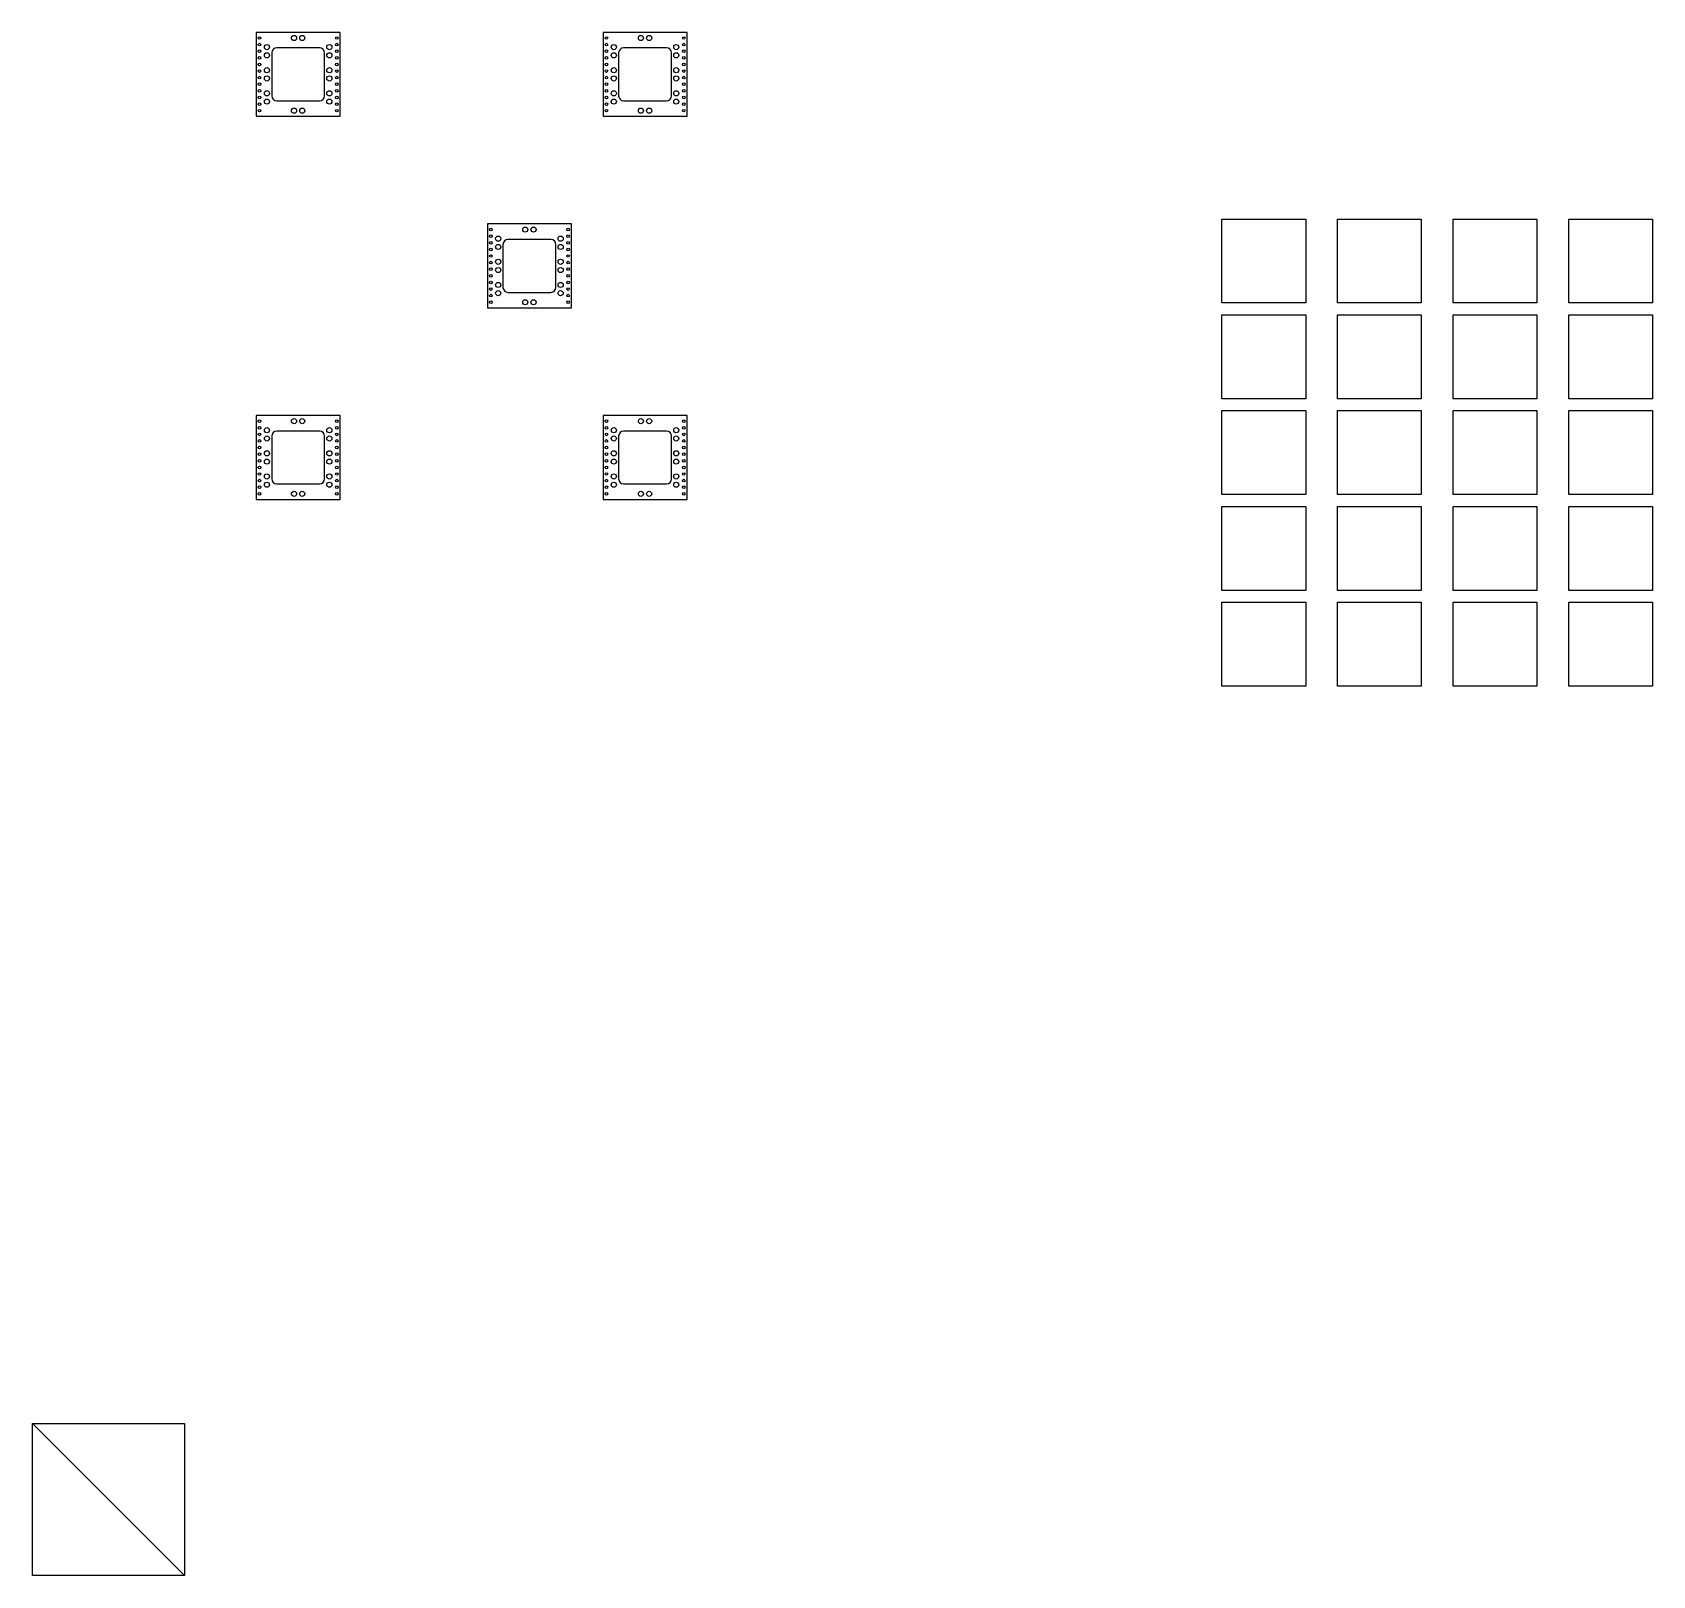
# Model space of a CAD drawing. Extents: x -65 to 1229, y -71 to 691.
# Drawn here: x 738.6 to 1229, y 223.7 to 690.9 of the extents above.
import ezdxf

# ---------------------------------------------------------------- set-up
doc = ezdxf.new("R2010")
doc.units = 0
doc.header["$MEASUREMENT"] = 0
doc.layers.get('0').update_dxf_attribs({"linetype": 'CONTINUOUS'})
doc.layers.add('ProjItem', color=7, linetype='CONTINUOUS')
doc.layers.add('theirs', color=2, linetype='CONTINUOUS')

msp = doc.modelspace()

# ---------------------------------------------------------------- linework, layer by layer
at = {"linetype": 'ByBlock'}
for points in [[(1098.62, 608.98), (1098.62, 634.38), (1124.02, 634.38), (1124.02, 608.98)], [(1133.62, 608.98), (1133.62, 634.38), (1159.02, 634.38), (1159.02, 608.98)], [(1168.62, 608.98), (1168.62, 634.38), (1194.02, 634.38), (1194.02, 608.98)], [(1203.62, 608.98), (1203.62, 634.38), (1229.02, 634.38), (1229.02, 608.98)], [(1098.62, 579.98), (1098.62, 605.38), (1124.02, 605.38), (1124.02, 579.98)], [(1133.62, 579.98), (1133.62, 605.38), (1159.02, 605.38), (1159.02, 579.98)], [(1168.62, 579.98), (1168.62, 605.38), (1194.02, 605.38), (1194.02, 579.98)], [(1203.62, 579.98), (1203.62, 605.38), (1229.02, 605.38), (1229.02, 579.98)], [(1098.62, 550.98), (1098.62, 576.38), (1124.02, 576.38), (1124.02, 550.98)], [(1133.62, 550.98), (1133.62, 576.38), (1159.02, 576.38), (1159.02, 550.98)], [(1168.62, 550.98), (1168.62, 576.38), (1194.02, 576.38), (1194.02, 550.98)], [(1203.62, 550.98), (1203.62, 576.38), (1229.02, 576.38), (1229.02, 550.98)], [(1098.62, 521.98), (1098.62, 547.38), (1124.02, 547.38), (1124.02, 521.98)], [(1133.62, 521.98), (1133.62, 547.38), (1159.02, 547.38), (1159.02, 521.98)], [(1168.62, 521.98), (1168.62, 547.38), (1194.02, 547.38), (1194.02, 521.98)], [(1203.62, 521.98), (1203.62, 547.38), (1229.02, 547.38), (1229.02, 521.98)], [(1098.62, 492.98), (1098.62, 518.38), (1124.02, 518.38), (1124.02, 492.98)], [(1133.62, 492.98), (1133.62, 518.38), (1159.02, 518.38), (1159.02, 492.98)], [(1168.62, 492.98), (1168.62, 518.38), (1194.02, 518.38), (1194.02, 492.98)], [(1203.62, 492.98), (1203.62, 518.38), (1229.02, 518.38), (1229.02, 492.98)]]:
    msp.add_lwpolyline(points, close=True, dxfattribs=at)
at = {"layer": 'ProjItem'}
for p, q in [((806.35, 690.9), (806.35, 665.5)), ((831.75, 690.9), (806.35, 690.9)), ((831.75, 665.5), (831.75, 690.9)), ((911.35, 690.9), (911.35, 665.5)), ((936.75, 690.9), (911.35, 690.9)), ((936.75, 665.5), (936.75, 690.9)), ((811.05, 684.7), (811.05, 671.7)), ((825.55, 686.2), (812.55, 686.2)), ((827.05, 671.7), (827.05, 684.7)), ((916.05, 684.7), (916.05, 671.7)), ((930.55, 686.2), (917.55, 686.2)), ((932.05, 671.7), (932.05, 684.7)), ((812.55, 670.2), (825.55, 670.2)), ((917.55, 670.2), (930.55, 670.2)), ((806.35, 665.5), (831.75, 665.5)), ((911.35, 665.5), (936.75, 665.5)), ((876.35, 632.9), (876.35, 607.5)), ((901.75, 632.9), (876.35, 632.9)), ((901.75, 607.5), (901.75, 632.9)), ((895.55, 628.2), (882.55, 628.2)), ((881.05, 626.7), (881.05, 613.7)), ((897.05, 613.7), (897.05, 626.7)), ((882.55, 612.2), (895.55, 612.2)), ((876.35, 607.5), (901.75, 607.5)), ((806.35, 574.9), (806.35, 549.5)), ((831.75, 574.9), (806.35, 574.9)), ((831.75, 549.5), (831.75, 574.9)), ((911.35, 574.9), (911.35, 549.5)), ((936.75, 574.9), (911.35, 574.9)), ((936.75, 549.5), (936.75, 574.9)), ((825.55, 570.2), (812.55, 570.2)), ((930.55, 570.2), (917.55, 570.2)), ((811.05, 568.7), (811.05, 555.7)), ((827.05, 555.7), (827.05, 568.7)), ((916.05, 568.7), (916.05, 555.7)), ((932.05, 555.7), (932.05, 568.7)), ((812.55, 554.2), (825.55, 554.2)), ((917.55, 554.2), (930.55, 554.2)), ((806.35, 549.5), (831.75, 549.5)), ((911.35, 549.5), (936.75, 549.5))]:
    msp.add_line(p, q, dxfattribs=at)
for centre, radius in [((807.35, 689.2), 0.4), ((807.35, 687.2), 0.4), ((809.6, 686.45), 0.78), ((817.8, 689.2), 0.78), ((820.3, 689.2), 0.78), ((828.5, 686.45), 0.78), ((830.75, 689.2), 0.4), ((830.75, 687.2), 0.4), ((912.35, 689.2), 0.4), ((912.35, 687.2), 0.4), ((914.6, 686.45), 0.78), ((922.8, 689.2), 0.78), ((925.3, 689.2), 0.78), ((933.5, 686.45), 0.78), ((935.75, 689.2), 0.4), ((935.75, 687.2), 0.4), ((807.35, 685.2), 0.4), ((807.35, 683.2), 0.4), ((809.6, 683.95), 0.78), ((828.5, 683.95), 0.78), ((830.75, 685.2), 0.4), ((830.75, 683.2), 0.4), ((912.35, 685.2), 0.4), ((912.35, 683.2), 0.4), ((914.6, 683.95), 0.78), ((933.5, 683.95), 0.78), ((935.75, 685.2), 0.4), ((935.75, 683.2), 0.4), ((807.35, 681.2), 0.4), ((807.35, 679.2), 0.4), ((807.35, 677.2), 0.4), ((809.6, 679.45), 0.78), ((809.6, 676.95), 0.78), ((828.5, 679.45), 0.78), ((828.5, 676.95), 0.78), ((830.75, 681.2), 0.4), ((830.75, 679.2), 0.4), ((830.75, 677.2), 0.4), ((912.35, 681.2), 0.4), ((912.35, 679.2), 0.4), ((912.35, 677.2), 0.4), ((914.6, 679.45), 0.78), ((914.6, 676.95), 0.78), ((933.5, 679.45), 0.78), ((933.5, 676.95), 0.78), ((935.75, 681.2), 0.4), ((935.75, 679.2), 0.4), ((935.75, 677.2), 0.4), ((807.35, 675.2), 0.4), ((807.35, 673.2), 0.4), ((809.6, 672.45), 0.78), ((828.5, 672.45), 0.78), ((830.75, 675.2), 0.4), ((830.75, 673.2), 0.4), ((912.35, 675.2), 0.4), ((912.35, 673.2), 0.4), ((914.6, 672.45), 0.78), ((933.5, 672.45), 0.78), ((935.75, 675.2), 0.4), ((935.75, 673.2), 0.4), ((807.35, 671.2), 0.4), ((807.35, 669.2), 0.4), ((807.35, 667.2), 0.4), ((809.6, 669.95), 0.78), ((817.8, 667.2), 0.78), ((820.3, 667.2), 0.78), ((828.5, 669.95), 0.78), ((830.75, 671.2), 0.4), ((830.75, 669.2), 0.4), ((830.75, 667.2), 0.4), ((912.35, 671.2), 0.4), ((912.35, 669.2), 0.4), ((912.35, 667.2), 0.4), ((914.6, 669.95), 0.78), ((922.8, 667.2), 0.78), ((925.3, 667.2), 0.78), ((933.5, 669.95), 0.78), ((935.75, 671.2), 0.4), ((935.75, 669.2), 0.4), ((935.75, 667.2), 0.4), ((877.35, 631.2), 0.4), ((877.35, 629.2), 0.4), ((879.6, 628.45), 0.78), ((887.8, 631.2), 0.78), ((890.3, 631.2), 0.78), ((898.5, 628.45), 0.78), ((900.75, 631.2), 0.4), ((900.75, 629.2), 0.4), ((877.35, 627.2), 0.4), ((877.35, 625.2), 0.4), ((877.35, 623.2), 0.4), ((879.6, 625.95), 0.78), ((898.5, 625.95), 0.78), ((900.75, 627.2), 0.4), ((900.75, 625.2), 0.4), ((900.75, 623.2), 0.4), ((877.35, 621.2), 0.4), ((877.35, 619.2), 0.4), ((879.6, 621.45), 0.78), ((879.6, 618.95), 0.78), ((898.5, 621.45), 0.78), ((898.5, 618.95), 0.78), ((900.75, 621.2), 0.4), ((900.75, 619.2), 0.4), ((877.35, 617.2), 0.4), ((877.35, 615.2), 0.4), ((877.35, 613.2), 0.4), ((879.6, 614.45), 0.78), ((898.5, 614.45), 0.78), ((900.75, 617.2), 0.4), ((900.75, 615.2), 0.4), ((900.75, 613.2), 0.4), ((877.35, 611.2), 0.4), ((877.35, 609.2), 0.4), ((879.6, 611.95), 0.78), ((887.8, 609.2), 0.78), ((890.3, 609.2), 0.78), ((898.5, 611.95), 0.78), ((900.75, 611.2), 0.4), ((900.75, 609.2), 0.4), ((817.8, 573.2), 0.78), ((820.3, 573.2), 0.78), ((922.8, 573.2), 0.78), ((925.3, 573.2), 0.78), ((807.35, 573.2), 0.4), ((807.35, 571.2), 0.4), ((807.35, 569.2), 0.4), ((809.6, 570.45), 0.78), ((828.5, 570.45), 0.78), ((830.75, 573.2), 0.4), ((830.75, 571.2), 0.4), ((830.75, 569.2), 0.4), ((912.35, 573.2), 0.4), ((912.35, 571.2), 0.4), ((912.35, 569.2), 0.4), ((914.6, 570.45), 0.78), ((933.5, 570.45), 0.78), ((935.75, 573.2), 0.4), ((935.75, 571.2), 0.4), ((935.75, 569.2), 0.4), ((807.35, 567.2), 0.4), ((807.35, 565.2), 0.4), ((809.6, 567.95), 0.78), ((809.6, 563.45), 0.78), ((828.5, 567.95), 0.78), ((828.5, 563.45), 0.78), ((830.75, 567.2), 0.4), ((830.75, 565.2), 0.4), ((912.35, 567.2), 0.4), ((912.35, 565.2), 0.4), ((914.6, 567.95), 0.78), ((914.6, 563.45), 0.78), ((933.5, 567.95), 0.78), ((933.5, 563.45), 0.78), ((935.75, 567.2), 0.4), ((935.75, 565.2), 0.4), ((807.35, 563.2), 0.4), ((807.35, 561.2), 0.4), ((807.35, 559.2), 0.4), ((809.6, 560.95), 0.78), ((828.5, 560.95), 0.78), ((830.75, 563.2), 0.4), ((830.75, 561.2), 0.4), ((830.75, 559.2), 0.4), ((912.35, 563.2), 0.4), ((912.35, 561.2), 0.4), ((912.35, 559.2), 0.4), ((914.6, 560.95), 0.78), ((933.5, 560.95), 0.78), ((935.75, 563.2), 0.4), ((935.75, 561.2), 0.4), ((935.75, 559.2), 0.4), ((807.35, 557.2), 0.4), ((807.35, 555.2), 0.4), ((809.6, 556.45), 0.78), ((809.6, 553.95), 0.78), ((828.5, 556.45), 0.78), ((828.5, 553.95), 0.78), ((830.75, 557.2), 0.4), ((830.75, 555.2), 0.4), ((912.35, 557.2), 0.4), ((912.35, 555.2), 0.4), ((914.6, 556.45), 0.78), ((914.6, 553.95), 0.78), ((933.5, 556.45), 0.78), ((933.5, 553.95), 0.78), ((935.75, 557.2), 0.4), ((935.75, 555.2), 0.4), ((807.35, 553.2), 0.4), ((807.35, 551.2), 0.4), ((817.8, 551.2), 0.78), ((820.3, 551.2), 0.78), ((830.75, 553.2), 0.4), ((830.75, 551.2), 0.4), ((912.35, 553.2), 0.4), ((912.35, 551.2), 0.4), ((922.8, 551.2), 0.78), ((925.3, 551.2), 0.78), ((935.75, 553.2), 0.4), ((935.75, 551.2), 0.4)]:
    msp.add_circle(centre, radius, dxfattribs=at)
for centre, start, end in [((812.55, 684.7), 90, 180), ((825.55, 684.7), 0, 90), ((917.55, 684.7), 90, 180), ((930.55, 684.7), 0, 90), ((812.55, 671.7), 180, 270), ((825.55, 671.7), 270, 0), ((917.55, 671.7), 180, 270), ((930.55, 671.7), 270, 0), ((882.55, 626.7), 90, 180), ((895.55, 626.7), 0, 90), ((882.55, 613.7), 180, 270), ((895.55, 613.7), 270, 0), ((812.55, 568.7), 90, 180), ((825.55, 568.7), 0, 90), ((917.55, 568.7), 90, 180), ((930.55, 568.7), 0, 90), ((812.55, 555.7), 180, 270), ((825.55, 555.7), 270, 0), ((917.55, 555.7), 180, 270), ((930.55, 555.7), 270, 0)]:
    msp.add_arc(centre, 1.5, start, end, dxfattribs=at)
at = {"layer": 'theirs', "linetype": 'ByBlock'}
msp.add_line((738.61, 269.69), (784.61, 223.69), dxfattribs=at)
msp.add_lwpolyline([(738.61, 223.69), (738.61, 269.69), (784.61, 269.69), (784.61, 223.69)], close=True, dxfattribs=at)

doc.saveas('drawing.dxf')
